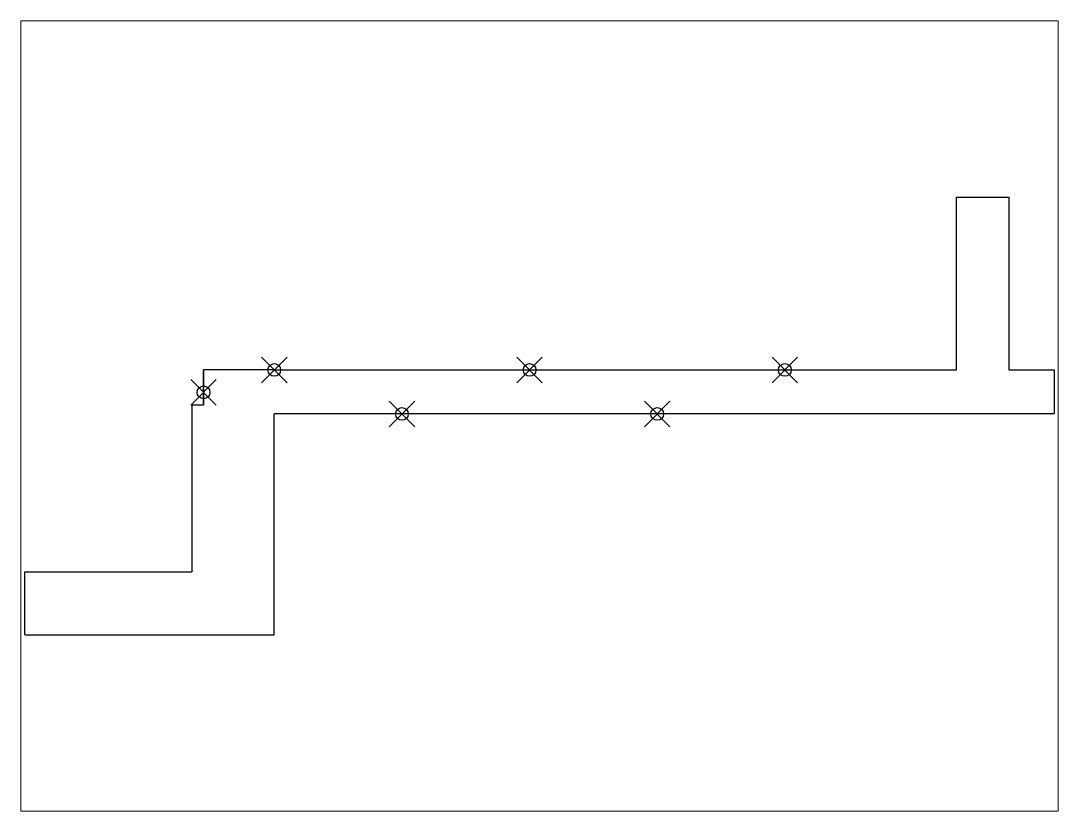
# Paper-space layout 'Layout1' of a CAD drawing. Header units: metres. Extents: x 1.05 to 9.45, y 0.8 to 7.2.
# The model-space entities are those that its viewports show. They can reach past a viewport. Long polylines and large blocks are cut down to what shows.
import ezdxf

# ---------------------------------------------------------------- set-up
doc = ezdxf.new("R2010")
doc.units = ezdxf.units.M
doc.header["$MEASUREMENT"] = 0
doc.header["$PDMODE"] = 35
doc.header["$PDSIZE"] = -2

msp = doc.modelspace()

# ---------------------------------------------------------------- linework, layer by layer
at = {"color": 6}
for p, q in [((72.985, 20.76), (72.985, 34.298)), ((77.089, 34.298), (77.089, 20.76)), ((14, 20.76), (14, 18)), ((19.541, 20.76), (14, 20.76)), ((19.541, 20.76), (69.141, 20.76)), ((69.141, 20.76), (72.985, 20.76)), ((77.089, 20.76), (80.641, 20.76)), ((14, 18), (13.081, 18)), ((13.081, 18), (13.081, 4.94)), ((80.641, 17.312), (19.541, 17.312)), ((19.541, 4.94), (19.541, 17.312)), ((0, 0), (0, 4.94)), ((0, 4.94), (13.081, 4.94)), ((19.541, 0), (19.541, 4.94)), ((0, 0), (10.032, 0))]:
    msp.add_line(p, q, dxfattribs=at)
at = {"color": 4}
msp.add_line((72.985, 34.298), (77.089, 34.298), dxfattribs=at)
msp.add_line((14, 18), (14, 20.76))
at = {"color": 32, "true_color": 0xcd6928}
for p, q in [((80.641, 20.76), (80.641, 17.312)), ((10.032, 0), (19.541, 0))]:
    msp.add_line(p, q, dxfattribs=at)
for p in [(19.541, 20.76), (39.541, 20.76), (59.541, 20.76), (14, 19), (29.541, 17.312), (49.541, 17.312)]:
    msp.add_point(p)

psp = doc.layouts.get("Layout1")

# ---------------------------------------------------------------- viewports
at = {"layer": '0'}
psp.add_viewport(center=(5.25, 4), size=(8.4, 6.4), view_center_point=(40.3205, 17.149), view_height=61.92968, dxfattribs=at)

doc.saveas('drawing.dxf')
